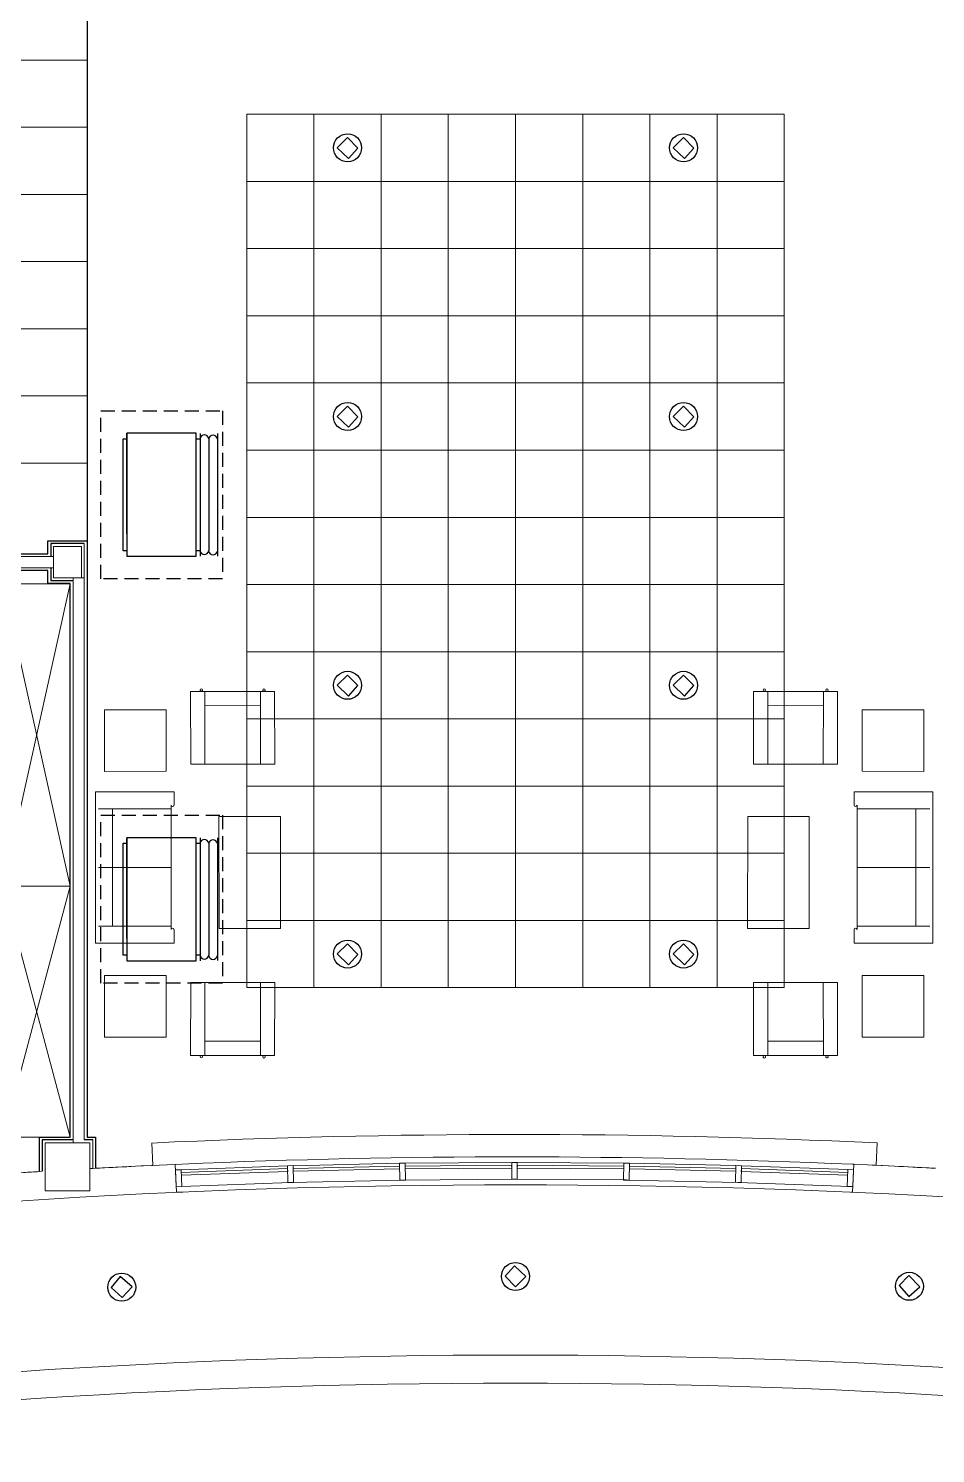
# Model space of a CAD drawing. Header units: millimetres. Extents: x 1722 to 7525, y 2254 to 6279.
# Drawn here: x 4365 to 5175, y 2488 to 3761 of the extents above; entities that cross this region are included whole.
import ezdxf

# ---------------------------------------------------------------- set-up
doc = ezdxf.new("R2010")
doc.units = ezdxf.units.MM
doc.linetypes.add('DASHED2', pattern=[0.375, 0.25, -0.125])
for name, color, linetype in [('-LIGHT', 6, 'Continuous'), ('-SYM', 4, 'Continuous'), ('M-DUCTS', 4, 'Continuous'), ('M-UP', 3, 'Continuous')]:
    doc.layers.add(name, color=color, linetype=linetype)
for name, color, linetype, lineweight in [('A-CLNG', 13, 'Continuous', 9), ('A-CLNG-PATT', 13, 'Continuous', 9), ('A-FLOR', 192, 'Continuous', 9), ('A-GLAZ-CURT', 52, 'Continuous', 9), ('A-GLAZ-CWMG', 51, 'Continuous', 9), ('A-WALL', 113, 'Continuous', 9), ('A-WALL-FNSH', 113, 'Continuous', 30), ('I-FURN', 30, 'Continuous', 9), ('S-COLS', 52, 'Continuous', 9)]:
    doc.layers.add(name, color=color, linetype=linetype, lineweight=lineweight)

# ---------------------------------------------------------------- blocks, each defined once
blk = doc.blocks.new('za-Column bi Cover - se5_400b_430amm-4961025-08-Fourth Floor Level__18_90')
at = {"layer": 'S-COLS', "lineweight": 15}
for p, q in [((-0.2, 0.215), (0.2, 0.215)), ((-0.2, -0.215), (-0.2, 0.215)), ((0.2, 0.215), (0.2, -0.215)), ((0.2, -0.215), (-0.2, -0.215))]:
    blk.add_line(p, q, dxfattribs=at)
blk = doc.blocks.new('za-Column bi Cover - se7_250b_280amm-4961027-08-Fourth Floor Level__18_90')
at = {"layer": 'S-COLS', "lineweight": 15}
for p, q in [((-0.125, 0.14), (0.125, 0.14)), ((-0.125, -0.14), (-0.125, 0.14)), ((0.125, 0.14), (0.125, -0.14)), ((0.125, -0.14), (-0.125, -0.14))]:
    blk.add_line(p, q, dxfattribs=at)
blk = doc.blocks.new('System Panel - Glazed-4726528-08-Fourth Floor Level__18_90')
at = {"layer": 'A-GLAZ-CURT'}
for p, q in [((-0.475, 0.025), (-0.475, 0.05)), ((-0.475, 0.05), (0.475, 0.05)), ((0.475, 0.025), (-0.475, 0.025)), ((0.475, 0.05), (0.475, 0.025))]:
    blk.add_line(p, q, dxfattribs=at)
blk = doc.blocks.new('System Panel - Glazed-4726529-08-Fourth Floor Level__18_90')
at = {"layer": 'A-GLAZ-CURT'}
for p, q in [((-0.475, 0.0245), (-0.475, 0.0495)), ((-0.475, 0.0495), (0.475, 0.0495)), ((0.475, 0.0245), (-0.475, 0.0245)), ((0.475, 0.0495), (0.475, 0.0245))]:
    blk.add_line(p, q, dxfattribs=at)
blk = doc.blocks.new('Rectangular Mullion - 50mm x 150mm-4726523-08-Fourth Floor Level__18_90')
at = {"layer": 'A-GLAZ-CWMG'}
for p, q in [((14.164, -12.609), (15.112, -12.68)), ((14.153, -12.759), (15.125, -12.831))]:
    blk.add_line(p, q, dxfattribs=at)
blk = doc.blocks.new('Rectangular Mullion - 50mm x 150mm-4720624-08-Fourth Floor Level__18_90')
at = {"layer": 'A-GLAZ-CWMG'}
for p, q in [((15.162, -12.684), (16.109, -12.768)), ((15.125, -12.831), (16.12, -12.92))]:
    blk.add_line(p, q, dxfattribs=at)
blk = doc.blocks.new('Rectangular Mullion - 50mm x 150mm-4720625-08-Fourth Floor Level__18_90')
at = {"layer": 'A-GLAZ-CWMG'}
for p, q in [((16.159, -12.773), (17.105, -12.872)), ((16.12, -12.92), (17.113, -13.023))]:
    blk.add_line(p, q, dxfattribs=at)
blk = doc.blocks.new('Rectangular Mullion - 50mm x 150mm-4726530-08-Fourth Floor Level__18_90')
at = {"layer": 'A-GLAZ-CWMG'}
for p, q in [((0, 0.075), (-0.05, 0.075)), ((-0.05, 0.075), (-0.05, -0.075)), ((0, -0.075), (0, 0.075)), ((-0.05, -0.075), (0, -0.075))]:
    blk.add_line(p, q, dxfattribs=at)
blk = doc.blocks.new('Rectangular Mullion - 50mm x 150mm-4726531-08-Fourth Floor Level__18_90')
at = {"layer": 'A-GLAZ-CWMG'}
for p, q in [((-0.05, 0.075), (0, 0.075)), ((-0.05, -0.075), (-0.05, 0.075)), ((0, 0.075), (0, -0.075)), ((0, -0.075), (-0.05, -0.075))]:
    blk.add_line(p, q, dxfattribs=at)
blk = doc.blocks.new('Rectangular Mullion - 50mm x 150mm-4726525-08-Fourth Floor Level__18_90')
at = {"layer": 'A-GLAZ-CWMG'}
for p, q in [((0.025, 0.075), (-0.025, 0.075)), ((-0.025, 0.075), (-0.025, -0.075)), ((0.025, -0.075), (0.025, 0.075)), ((-0.025, -0.075), (0.025, -0.075))]:
    blk.add_line(p, q, dxfattribs=at)
blk = doc.blocks.new('Rectangular Mullion - 50mm x 150mm-4720834-08-Fourth Floor Level__18_90')
at = {"layer": 'A-GLAZ-CWMG'}
for p, q in [((11.544, -12.482), (12.495, -12.517)), ((11.514, -12.631), (12.513, -12.667))]:
    blk.add_line(p, q, dxfattribs=at)
blk = doc.blocks.new('jsdfksdf')
at = {"layer": 'I-FURN'}
for p, q in [((141007.4, 432991.4), (140932.4, 432991.3)), ((140932.4, 432991.3), (140932.5, 432926.3)), ((140932.4, 432991.3), (140945.1, 432991.3)), ((140932.4, 432991.3), (140932.5, 432926.3)), ((140994.7, 432991.4), (140945.1, 432991.3)), ((140945.1, 432991.3), (140945.2, 432978.6)), ((140945.1, 432991.3), (140945.2, 432926.3)), ((140994.7, 432991.4), (140994.8, 432978.7)), ((140994.7, 432991.4), (140994.8, 432926.4)), ((141007.4, 432991.4), (140994.7, 432991.4)), ((141007.4, 432991.4), (141007.5, 432926.4)), ((141007.4, 432991.4), (141007.5, 432926.4)), ((141435.1, 432991.4), (141435, 432926.4)), ((141435.1, 432991.4), (141435, 432926.4)), ((141435.1, 432991.4), (141447.8, 432991.4)), ((141435.1, 432991.4), (141510.1, 432991.3)), ((141447.8, 432991.4), (141447.7, 432926.4)), ((141447.8, 432991.4), (141447.8, 432978.7)), ((141447.8, 432991.4), (141497.4, 432991.3)), ((141497.4, 432991.3), (141497.3, 432926.3)), ((141497.4, 432991.3), (141497.4, 432978.6)), ((141510.1, 432991.3), (141497.4, 432991.3)), ((141510.1, 432991.3), (141510, 432926.3)), ((141510.1, 432991.3), (141510, 432926.3)), ((140855.5, 432974.9), (140910.5, 432975)), ((140910.5, 432975), (140855.5, 432974.9)), ((140855.5, 432919.9), (140855.5, 432974.9)), ((140855.5, 432974.9), (140855.5, 432919.9)), ((140910.5, 432975), (140910.5, 432920)), ((140910.5, 432920), (140910.5, 432975)), ((140994.8, 432978.7), (140945.2, 432978.6)), ((141447.8, 432978.7), (141497.4, 432978.6)), ((141532.1, 432975), (141532, 432920)), ((141532, 432920), (141532.1, 432975)), ((141587.1, 432974.9), (141532.1, 432975)), ((141532.1, 432975), (141587.1, 432974.9)), ((141587, 432919.9), (141587.1, 432974.9)), ((141587.1, 432974.9), (141587, 432919.9)), ((140910.5, 432920), (140855.5, 432919.9)), ((140855.5, 432919.9), (140910.5, 432920)), ((141007.5, 432926.4), (140932.5, 432926.3)), ((140932.5, 432926.3), (140945.2, 432926.3)), ((141007.5, 432926.4), (140994.8, 432926.4)), ((141435, 432926.4), (141447.7, 432926.4)), ((141435, 432926.4), (141510, 432926.3)), ((141510, 432926.3), (141497.3, 432926.3)), ((141532, 432920), (141587, 432919.9)), ((141587, 432919.9), (141532, 432920)), ((140847.6, 432901.6), (140847.6, 432766.6)), ((140917.6, 432901.6), (140847.6, 432901.6)), ((140917.6, 432889.7), (140917.6, 432901.6)), ((141525, 432901.6), (141595, 432901.6)), ((141525, 432889.7), (141525, 432901.6)), ((141595, 432901.6), (141595, 432766.6)), ((140850.1, 432886.4), (140862.8, 432886.4)), ((140850.1, 432886.4), (140915.1, 432886.4)), ((140862.8, 432781.8), (140862.8, 432886.4)), ((140915.1, 432778.6), (140915.1, 432889.7)), ((141012.7, 432879.5), (140957.7, 432879.5)), ((140957.7, 432879.5), (140957.8, 432779.5)), ((140957.8, 432779.5), (140957.7, 432879.5)), ((140957.7, 432879.5), (141012.7, 432879.5)), ((141012.8, 432779.5), (141012.7, 432879.5)), ((141012.7, 432879.5), (141012.8, 432779.5)), ((141429.7, 432779.5), (141429.8, 432879.5)), ((141429.8, 432879.5), (141429.7, 432779.5)), ((141429.8, 432879.5), (141484.8, 432879.5)), ((141484.8, 432879.5), (141429.8, 432879.5)), ((141484.8, 432879.5), (141484.7, 432779.5)), ((141484.7, 432779.5), (141484.8, 432879.5)), ((141527.5, 432778.6), (141527.5, 432889.7)), ((141592.5, 432886.4), (141527.5, 432886.4)), ((141592.5, 432886.4), (141579.8, 432886.4)), ((141579.8, 432781.8), (141579.8, 432886.4)), ((140850.1, 432834.1), (140915.1, 432834.1)), ((141592.5, 432834.1), (141527.5, 432834.1)), ((140850.1, 432781.8), (140862.8, 432781.8)), ((140850.1, 432781.8), (140915.1, 432781.8)), ((140917.6, 432766.6), (140917.6, 432778.6)), ((140957.8, 432779.5), (141012.8, 432779.5)), ((141012.8, 432779.5), (140957.8, 432779.5)), ((141484.7, 432779.5), (141429.7, 432779.5)), ((141429.7, 432779.5), (141484.7, 432779.5)), ((141525, 432766.6), (141525, 432778.6)), ((141592.5, 432781.8), (141527.5, 432781.8)), ((141592.5, 432781.8), (141579.8, 432781.8)), ((140847.6, 432766.6), (140917.6, 432766.6)), ((141595, 432766.6), (141525, 432766.6)), ((140855.5, 432737.7), (140855.5, 432682.7)), ((140910.5, 432737.7), (140855.5, 432737.7)), ((140855.5, 432737.7), (140910.5, 432737.7)), ((140855.5, 432682.7), (140855.5, 432737.7)), ((140910.5, 432682.7), (140910.5, 432737.7)), ((140910.5, 432737.7), (140910.5, 432682.7)), ((140932.4, 432666.3), (140932.5, 432731.3)), ((140932.4, 432666.3), (140932.5, 432731.3)), ((140932.5, 432731.3), (140945.2, 432731.3)), ((141007.5, 432731.3), (140932.5, 432731.3)), ((140945.1, 432666.3), (140945.2, 432731.3)), ((140994.7, 432666.3), (140994.8, 432731.3)), ((141007.5, 432731.3), (140994.8, 432731.3)), ((141007.4, 432666.3), (141007.5, 432731.3)), ((141007.4, 432666.3), (141007.5, 432731.3)), ((141435, 432731.3), (141447.7, 432731.3)), ((141435.1, 432666.3), (141435, 432731.3)), ((141435, 432731.3), (141510, 432731.3)), ((141435.1, 432666.3), (141435, 432731.3)), ((141447.8, 432666.3), (141447.7, 432731.3)), ((141497.4, 432666.3), (141497.3, 432731.3)), ((141510, 432731.3), (141497.3, 432731.3)), ((141510.1, 432666.3), (141510, 432731.3)), ((141510.1, 432666.3), (141510, 432731.3)), ((141532, 432737.7), (141587, 432737.7)), ((141532.1, 432682.7), (141532, 432737.7)), ((141587, 432737.7), (141532, 432737.7)), ((141532, 432737.7), (141532.1, 432682.7)), ((141587, 432737.7), (141587.1, 432682.7)), ((141587.1, 432682.7), (141587, 432737.7)), ((140855.5, 432682.7), (140910.5, 432682.7)), ((140910.5, 432682.7), (140855.5, 432682.7)), ((140945.1, 432666.3), (140945.2, 432679)), ((140994.8, 432679), (140945.2, 432679)), ((140994.7, 432666.3), (140994.8, 432679)), ((141447.8, 432679), (141497.4, 432679)), ((141447.8, 432666.3), (141447.8, 432679)), ((141497.4, 432666.3), (141497.4, 432679)), ((141587.1, 432682.7), (141532.1, 432682.7)), ((141532.1, 432682.7), (141587.1, 432682.7)), ((140932.4, 432666.3), (140945.1, 432666.3)), ((141007.4, 432666.3), (140932.4, 432666.3)), ((140994.7, 432666.3), (140945.1, 432666.3)), ((141007.4, 432666.3), (140994.7, 432666.3)), ((141435.1, 432666.3), (141447.8, 432666.3)), ((141435.1, 432666.3), (141510.1, 432666.3)), ((141447.8, 432666.3), (141497.4, 432666.3)), ((141510.1, 432666.3), (141497.4, 432666.3))]:
    blk.add_line(p, q, dxfattribs=at)
for centre, radius, start, end in [((140942, 432992.6), 1.11, 0.0478, 180.0478), ((140942, 432992.6), 1.11, 180.0478, 0.0478), ((140997.9, 432992.6), 1.11, 0.0478, 180.0478), ((140997.9, 432992.6), 1.11, 180.0478, 0.0478), ((141444.6, 432992.6), 1.11, 359.9522, 179.9522), ((141444.6, 432992.6), 1.11, 179.9522, 359.9522), ((141500.6, 432992.6), 1.11, 359.9522, 179.9522), ((141500.6, 432992.6), 1.11, 179.9522, 359.9522), ((140916.3, 432889.7), 1.25, 180, 0), ((141526.2, 432889.7), 1.25, 180, 0), ((140916.3, 432778.6), 1.25, 0, 180), ((141526.2, 432778.6), 1.25, 0, 180), ((140942, 432665.1), 1.11, 359.9522, 179.9522), ((140942, 432665.1), 1.11, 179.9522, 359.9522), ((140997.9, 432665), 1.11, 359.9522, 179.9522), ((140997.9, 432665), 1.11, 179.9522, 359.9522), ((141444.6, 432665), 1.11, 0.0478, 180.0478), ((141444.6, 432665), 1.11, 180.0478, 0.0478), ((141500.6, 432665.1), 1.11, 0.0478, 180.0478), ((141500.6, 432665.1), 1.11, 180.0478, 0.0478)]:
    blk.add_arc(centre, radius, start, end, dxfattribs=at)
blk = doc.blocks.new('leee')
at = {"layer": '-LIGHT', "color": 2}
blk.add_lwpolyline([(1, -9.6), (9.3, -0.3), (0, 9.2), (-9.2, 0.1)], close=True, dxfattribs=at)
at = {"layer": '-SYM'}
blk.add_circle((0, 0), 12.5, dxfattribs=at)
blk = doc.blocks.new('A$C6E631D91')
at = {"layer": 'M-DUCTS', "color": 244, "linetype": 'DASHED2', "ltscale": 500, "true_color": 0x991b1e}
for points in [[(-29267, -15813), (-29267, -17313), (-30353, -17313), (-30353, -15813)], [(-29267, -19426), (-29267, -20926), (-30353, -20926), (-30353, -19426)]]:
    blk.add_lwpolyline(points, close=True, dxfattribs=at)
at = {"layer": 'M-UP', "color": 244, "true_color": 0x991b1e}
for p, q in [((-30120, -16913, 0), (-30120, -16013)), ((-29467, -16015), (-29467, -17111)), ((-29312, -16015), (-29312, -17111)), ((-29389, -16063), (-29389, -17063)), ((-30120, -20526, 0), (-30120, -19626)), ((-29467, -19628), (-29467, -20724)), ((-29389, -19676), (-29389, -20676)), ((-29312, -19627), (-29312, -20723))]:
    blk.add_line(p, q, dxfattribs=at)
for points in [[(-29500, -17113), (-29500, -16013), (-30120, -16013), (-30120, -17113)], [(-30153, -17063), (-30153, -16063), (-30120, -16063), (-30120, -17063)], [(-29500, -17063), (-29500, -16063), (-29467, -16063), (-29467, -17063)], [(-30153, -20676), (-30153, -19676), (-30120, -19676), (-30120, -20676)], [(-29500, -20726), (-29500, -19626), (-30120, -19626), (-30120, -20726)], [(-29500, -20676), (-29500, -19676), (-29467, -19676), (-29467, -20676)]]:
    blk.add_lwpolyline(points, close=True, dxfattribs=at)
for centre, start, end in [((-29428, -16068), 7.5, 172.5), ((-29351, -16071), 7.5, 172.5), ((-29428, -17058), 187.5, 352.5), ((-29351, -17061), 187.5, 352.5), ((-29428, -19681), 7.5, 172.5), ((-29351, -19684), 7.5, 172.5), ((-29428, -20671), 187.5, 352.5), ((-29351, -20673), 187.5, 352.5)]:
    blk.add_arc(centre, 39.3, start, end, dxfattribs=at)
blk = doc.blocks.new('KJDKSFSF')
at = {"layer": 'I-FURN'}
for p, q in [((79951, -7286), (80551, -7286)), ((79951, -9986), (80551, -7286)), ((80551, -9986), (79951, -7286)), ((80551, -7286), (79951, -7286)), ((80551, -7286), (80551, -9986)), ((80551, -9986), (80551, -7286)), ((80551, -9986), (79951, -9986)), ((79951, -9986), (80551, -9986)), ((79951, -9986), (80551, -9986)), ((79951, -12227), (80551, -9986)), ((80551, -12227), (79951, -9986)), ((80551, -9986), (79951, -9986)), ((80551, -9986), (80551, -12227)), ((80551, -12227), (80551, -9986)), ((80551, -12227), (79951, -12227)), ((79951, -12227), (80551, -12227))]:
    blk.add_line(p, q, dxfattribs=at)

msp = doc.modelspace()

# ---------------------------------------------------------------- linework, layer by layer
at = {"layer": 'A-CLNG'}
for p, q in [((4417.8, 3732.8), (3937.8, 3732.8)), ((5040.3, 3684.4), (4560.3, 3684.4)), ((4560.3, 3684.4), (4560.3, 2904.4)), ((5040.3, 2904.4), (5040.3, 3684.4)), ((3937.8, 3372.8), (4417.8, 3372.8)), ((4560.3, 2904.4), (5040.3, 2904.4)), ((4475.6, 2765.7), (4476.5, 2745.7)), ((5122.4, 2745.8), (5123.3, 2765.8)), ((4855.8, 2753.1), (4845.1, 2753.2)), ((4476.5, 2745.7), (4466.1, 2745.2)), ((4480, 2745.9), (4476.5, 2745.7)), ((5122.4, 2745.8), (5118.7, 2746)), ((5133.4, 2745.3), (5122.4, 2745.8))]:
    msp.add_line(p, q, dxfattribs=at)
for radius, start, end in [(6899.6, 87.3171, 92.69754), (6879.6, 93.54181, 93.65997), (6879.6, 92.85961, 93.12468), (6879.6, 86.87532, 87.1473)]:
    msp.add_arc((4800.3, -4126.3), radius, start, end, dxfattribs=at)
at = {"layer": 'A-CLNG-PATT', "color": 244, "true_color": 0x991b1e}
for p, q in [((3937.8, 3732.8), (4417.8, 3732.8)), ((4560.3, 3684.4), (4560.3, 2904.4)), ((5040.3, 3684.4), (4560.3, 3684.4)), ((4620.3, 3684.4), (4620.3, 2904.4)), ((4680.3, 3684.4), (4680.3, 2904.4)), ((4740.3, 3684.4), (4740.3, 2904.4)), ((4800.3, 3684.4), (4800.3, 2904.4)), ((4860.3, 3684.4), (4860.3, 2904.4)), ((4920.3, 3684.4), (4920.3, 2904.4)), ((4980.3, 3684.4), (4980.3, 2904.4)), ((3937.8, 3672.8), (4417.8, 3672.8)), ((5040.3, 3624.4), (4560.3, 3624.4)), ((3937.8, 3612.8), (4417.8, 3612.8)), ((5040.3, 3564.4), (4560.3, 3564.4)), ((3937.8, 3552.8), (4417.8, 3552.8)), ((5040.3, 3504.4), (4560.3, 3504.4)), ((3937.8, 3492.8), (4417.8, 3492.8)), ((5040.3, 3444.4), (4560.3, 3444.4)), ((3937.8, 3432.8), (4417.8, 3432.8)), ((5040.3, 3384.4), (4560.3, 3384.4)), ((5040.3, 3324.4), (4560.3, 3324.4)), ((5040.3, 3264.4), (4560.3, 3264.4)), ((5040.3, 3204.4), (4560.3, 3204.4)), ((5040.3, 3144.4), (4560.3, 3144.4)), ((5040.3, 3084.4), (4560.3, 3084.4)), ((5040.3, 3024.4), (4560.3, 3024.4)), ((5040.3, 2964.4), (4560.3, 2964.4))]:
    msp.add_line(p, q, dxfattribs=at)
at = {"layer": 'A-FLOR'}
msp.add_arc((4800.3, -4095.8), 6647.1, 82.10964, 97.89035, dxfattribs=at)
at = {"layer": 'A-WALL', "color": 7, "lineweight": 15}
for p, q in [((4415.3, 3300.9), (4415.3, 2768.4)), ((4387.8, 3289.4), (4312.8, 3289.4)), ((4312.8, 3279.4), (4387.8, 3279.4)), ((4405.3, 2765.9), (4405.3, 3270.4)), ((4412.8, 3270.4), (4415.3, 3270.4)), ((4420.3, 2768.4), (4422.8, 2768.4)), ((4422.8, 2768.4), (4422.8, 2743)), ((4377.8, 2740.4), (4375.3, 2740.2)), ((4425.3, 2743.1), (4422.8, 2743)), ((4496.4, 2746.6), (4497.5, 2721.7)), ((5101.3, 2721.7), (5102.4, 2746.7))]:
    msp.add_line(p, q, dxfattribs=at)
at = {"layer": 'A-WALL'}
for p, q in [((4422.8, 2743), (4420.3, 2742.8)), ((4502.3, 2746.9), (4496.4, 2746.6)), ((5102.4, 2746.7), (5101.1, 2746.8)), ((4497.5, 2721.7), (4503.4, 2721.9)), ((5100, 2721.8), (5101.3, 2721.7))]:
    msp.add_line(p, q, dxfattribs=at)
at = {"layer": 'A-WALL', "color": 7, "lineweight": 15, "flags": 128}
for points in [[(4341.2, 2738), (4358.2, 2739.1), (4375.3, 2740.2)], [(4425.3, 2743.1), (4460.9, 2745), (4496.4, 2746.6)], [(5102.4, 2746.7), (5138.9, 2745), (5175.3, 2743.1)]]:
    msp.add_lwpolyline(points, dxfattribs=at)
at = {"layer": 'A-WALL'}
for centre, radius, start, end in [((4800.3, -4126.3), 6879.6, 87.494, 92.48241), ((4800.3, -4095.8), 6672.1, 82.35606, 97.64394)]:
    msp.add_arc(centre, radius, start, end, dxfattribs=at)
at = {"layer": 'A-WALL', "color": 7, "lineweight": 15}
msp.add_arc((4800.3, -4126.3), 6854.6, 82.56042, 97.43955, dxfattribs=at)
at = {"layer": 'A-WALL-FNSH'}
for p, q in [((4417.8, 3812.9), (4417.8, 2770.9)), ((4382.8, 3291.9), (4382.8, 3303.4)), ((4382.8, 3303.4), (4417.8, 3303.4)), ((4385.3, 3300.9), (4385.3, 3289.4)), ((4415.3, 3300.9), (4385.3, 3300.9)), ((4312.8, 3291.9), (4382.8, 3291.9)), ((4382.8, 3276.9), (4312.8, 3276.9)), ((4382.8, 3265.4), (4382.8, 3276.9)), ((4385.3, 3279.4), (4385.3, 3267.9)), ((4402.8, 3265.4), (4382.8, 3265.4)), ((4385.3, 3267.9), (4405.3, 3267.9)), ((4402.8, 2770.9), (4402.8, 3265.4)), ((4375.3, 2770.9), (4402.8, 2770.9)), ((4375.3, 2740.2), (4375.3, 2770.9)), ((4405.3, 2768.4), (4377.8, 2768.4)), ((4377.8, 2768.4), (4377.8, 2740.4)), ((4422.8, 2768.4), (4415.3, 2768.4)), ((4417.8, 2770.9), (4425.3, 2770.9)), ((4425.3, 2770.9), (4425.3, 2743.1))]:
    msp.add_line(p, q, dxfattribs=at)

# ---------------------------------------------------------------- block references
at = {"layer": '-LIGHT'}
for p in [(4650.3, 3654.4), (4950.3, 3654.4), (4650.3, 3414.4), (4950.3, 3414.4), (4650.3, 3174.4), (4950.3, 3174.4), (4650.3, 2934.4), (4950.3, 2934.4)]:
    msp.add_blockref('leee', p, dxfattribs=at)
for p, rotation in [((4448.7, 2636.9), 183.0434713601814), ((4800.3, 2646.5), 180.0634208944757), ((5152, 2637.7), 177.0833704287699)]:
    msp.add_blockref('leee', p, dxfattribs=dict(at, rotation=rotation))
at = {"layer": 'A-CLNG-PATT', "xscale": 0.1, "yscale": 0.1, "zscale": 0.1}
msp.add_blockref('A$C6E631D91', (7465.3, 5000.9), dxfattribs=at)
at = {"layer": 'A-GLAZ-CURT'}
for name, p, xscale, yscale, zscale, rotation in [('System Panel - Glazed-4726528-08-Fourth Floor Level__18_90', (4549.5, 2736.1), 100, 100, 100, 2.103847276598235), ('System Panel - Glazed-4726529-08-Fourth Floor Level__18_90', (4649.4, 2739), 100, 100, 100, 1.25905866383013), ('System Panel - Glazed-4726529-08-Fourth Floor Level__18_90', (4749.4, 2740.5), 99.99999999999999, 99.99999999999999, 99.99999999999999, 0.4246997573224838), ('System Panel - Glazed-4726529-08-Fourth Floor Level__18_90', (4849.4, 2740.5), 99.99999999999999, 99.99999999999999, 99.99999999999999, 359.5903408508145), ('System Panel - Glazed-4726529-08-Fourth Floor Level__18_90', (4949.4, 2739), 100, 100, 100, 358.7559819443074), ('System Panel - Glazed-4726529-08-Fourth Floor Level__18_90', (5049.3, 2736.1), 100, 100, 100, 357.9216230377999)]:
    msp.add_blockref(name, p, dxfattribs=dict(at, xscale=xscale, yscale=yscale, zscale=zscale, rotation=rotation))
at = {"layer": 'A-GLAZ-CWMG'}
for name, p, xscale, yscale, zscale, rotation in [('Rectangular Mullion - 50mm x 150mm-4726523-08-Fourth Floor Level__18_90', (2954.4, 3838.1), 99.99999999999999, 99.99999999999999, 99.99999999999999, 6.357997862373032), ('Rectangular Mullion - 50mm x 150mm-4720624-08-Fourth Floor Level__18_90', (2954.4, 3838.1), 100.0000000000001, 100.0000000000001, 100.0000000000001, 6.35799786237286), ('Rectangular Mullion - 50mm x 150mm-4720625-08-Fourth Floor Level__18_90', (2954.4, 3838.1), 100.0000000000001, 100.0000000000001, 100.0000000000001, 6.35799786237286), ('Rectangular Mullion - 50mm x 150mm-4720625-08-Fourth Floor Level__18_90', (3070.6, 3864.2), 100, 100, 100, 5.523638955864982), ('Rectangular Mullion - 50mm x 150mm-4720625-08-Fourth Floor Level__18_90', (3187.1, 3888.5), 99.99999999999999, 99.99999999999999, 99.99999999999999, 4.68928004935773), ('Rectangular Mullion - 50mm x 150mm-4726531-08-Fourth Floor Level__18_90', (4497, 2734.1), 99.99999999999994, 99.99999999999994, 99.99999999999994, 182.1038472765982)]:
    msp.add_blockref(name, p, dxfattribs=dict(at, xscale=xscale, yscale=yscale, zscale=zscale, rotation=rotation))
at = {"layer": 'A-GLAZ-CWMG', "extrusion": (0, 0, -1), "xscale": 100, "yscale": 100, "zscale": 100}
for name, p, rotation in [('Rectangular Mullion - 50mm x 150mm-4726525-08-Fourth Floor Level__18_90', (-4599.4, 2737.9), 178.3237618829165), ('Rectangular Mullion - 50mm x 150mm-4726525-08-Fourth Floor Level__18_90', (-4699.4, 2740.1), 179.1581207894238), ('Rectangular Mullion - 50mm x 150mm-4726525-08-Fourth Floor Level__18_90', (-4799.4, 2740.8), 179.9924796959367), ('Rectangular Mullion - 50mm x 150mm-4726525-08-Fourth Floor Level__18_90', (-4899.4, 2740.1), 180.8268386024392), ('Rectangular Mullion - 50mm x 150mm-4726525-08-Fourth Floor Level__18_90', (-4999.4, 2738), 181.6611975089467), ('Rectangular Mullion - 50mm x 150mm-4726530-08-Fourth Floor Level__18_90', (-5101.8, 2734.2), 182.506185895272)]:
    msp.add_blockref(name, p, dxfattribs=dict(at, rotation=rotation))
at = {"layer": 'A-GLAZ-CWMG', "xscale": 100, "yscale": 100, "zscale": 100}
msp.add_blockref('Rectangular Mullion - 50mm x 150mm-4720834-08-Fourth Floor Level__18_90', (3847.7, 3993.6), dxfattribs=at)
at = {"layer": 'I-FURN'}
msp.add_blockref('jsdfksdf', (-136422.2, -429822.4), dxfattribs=at)
at = {"layer": 'I-FURN', "xscale": 0.1, "yscale": 0.1, "zscale": 0.1}
msp.add_blockref('KJDKSFSF', (-3652.3, 3993.6), dxfattribs=at)
at = {"layer": 'S-COLS', "xscale": 100, "yscale": 100, "zscale": 100}
for name, p in [('za-Column bi Cover - se7_250b_280amm-4961027-08-Fourth Floor Level__18_90', (4400.3, 3284.4)), ('za-Column bi Cover - se5_400b_430amm-4961025-08-Fourth Floor Level__18_90', (4400.3, 2744.4))]:
    msp.add_blockref(name, p, dxfattribs=at)

doc.saveas('drawing.dxf')
